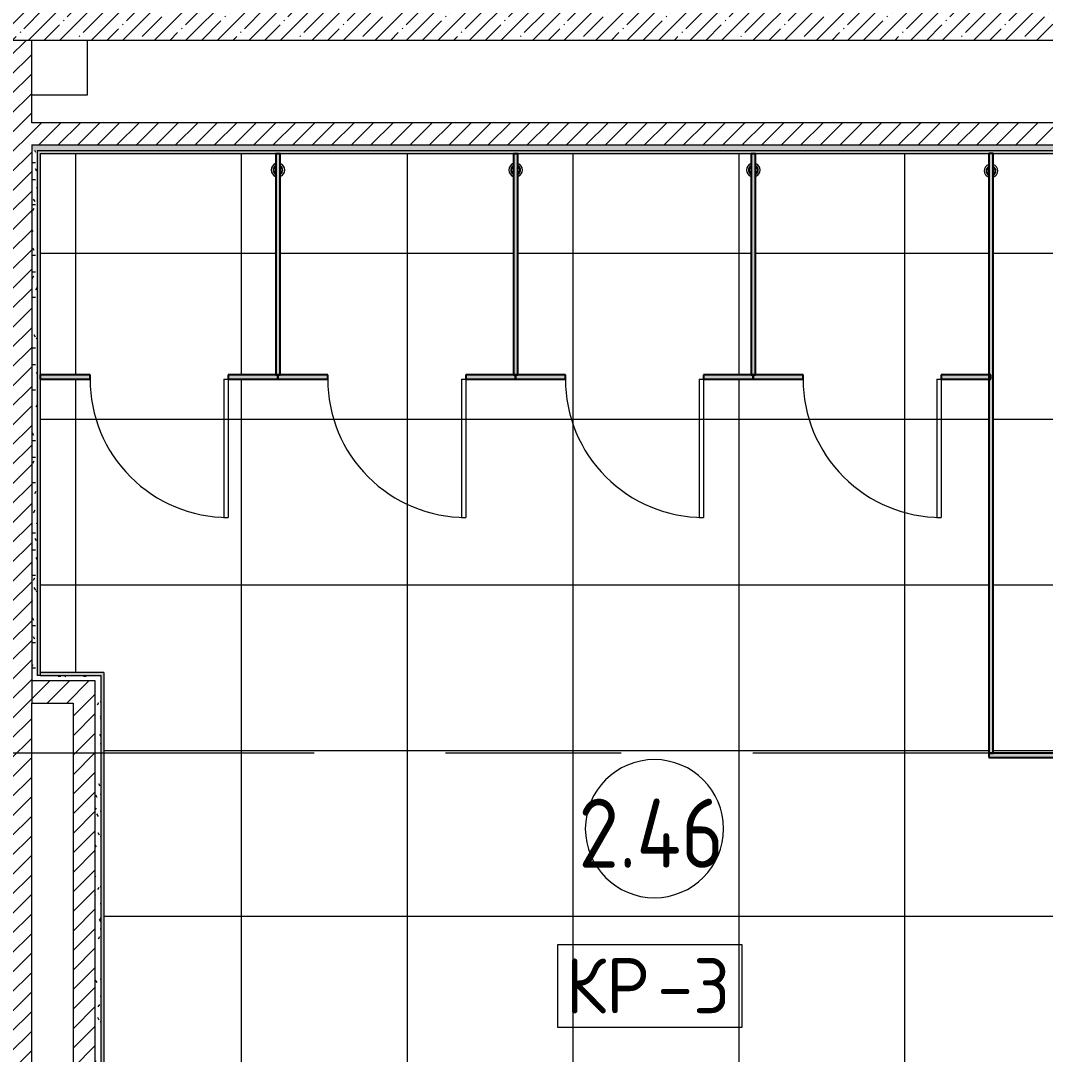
# Model space of a CAD drawing. Header units: millimetres. Extents: x 81633 to 280618, y -8553 to 29000.
# Drawn here: x 111970 to 115678, y 6708 to 10450 of the extents above; entities that cross this region are included whole.
import ezdxf

# ---------------------------------------------------------------- set-up
doc = ezdxf.new("R2010")
doc.units = ezdxf.units.MM
doc.linetypes.add('Осевая', pattern=[3175, 635, -476.25, 1587.5, -476.25])
for name, color, linetype, lineweight in [('A-AREA-IDEN', 7, 'Continuous', 9), ('A-DOOR', 7, 'Continuous', 9), ('A-FLOR-IDEN', 7, 'Continuous', 9), ('A-FLOR-PATT', 7, 'Continuous', 9), ('A-GENM', 7, 'Continuous', 9), ('A-GENM-5', 7, 'Continuous', 25), ('A-WALL', 7, 'Continuous', 9), ('I-WALL', 7, 'Continuous', 9), ('Оси-2', 7, 'Осевая', 9)]:
    doc.layers.add(name, color=color, linetype=linetype, lineweight=lineweight)
for name, color, linetype, lineweight, true_color in [('A-FLOR-1', 7, 'Continuous', 9, 0x787878), ('A-WALL-1', 9, 'Continuous', 9, 0x808080), ('A-WALL-FNSH-1', 9, 'Continuous', 9, 0x808080), ('I-WALL-2', 9, 'Continuous', 9, 0x808080)]:
    doc.layers.add(name, color=color, linetype=linetype, lineweight=lineweight, true_color=true_color)
doc.styles.add('GOST Common', font='GOST_Common.ttf', dxfattribs={"height": 200})
doc.styles.add('GOST Common_1', font='GOST_Common.ttf', dxfattribs={"width": 0.9, "height": 250})
pattern_1 = [(45, (0, 0), (-35.35534, 35.35534), [])]
pattern_2 = [(0, (0, 0), (121.92, 30.48), [10.058, -81.382, 10.058, -81.382, -487.68]), (0, (0, 0), (121.92, 30.48), [-182.88, 10.058, -172.822, 10.058, -81.382, -213.36]), (0, (0, 0), (121.92, 30.48), [-457.2, 10.058, -50.902, 10.058, -142.342]), (120, (45.72, 15.24), (-87.356454, 90.345817), [10.058, -81.382, 10.058, -81.382, -487.68]), (120, (45.72, 15.24), (-87.356454, 90.345817), [-182.88, 10.058, -172.822, 10.058, -81.382, -213.36]), (120, (45.72, 15.24), (-87.356454, 90.345817), [-457.2, 10.058, -50.902, 10.058, -142.342]), (240, (60.96, 76.2), (-34.563546, -120.825817), [10.058, -81.382, 10.058, -81.382, -487.68]), (240, (60.96, 76.2), (-34.563546, -120.825817), [-182.88, 10.058, -172.822, 10.058, -81.382, -213.36]), (240, (60.96, 76.2), (-34.563546, -120.825817), [-457.2, 10.058, -50.902, 10.058, -142.342])]

# ---------------------------------------------------------------- blocks, each defined once
blk = doc.blocks.new('131_Сантехническая перегородка_Дверь 5 - СД-1-30835617-План устройства полов 2 этажa в осях 23-33')
at = {"layer": 'A-GENM'}
for points in [[(70, 8), (70, -8), (250, -8), (250, 8)], [(750, 8), (750, -8), (930, -8), (930, 8)]]:
    blk.add_hatch(color=256, dxfattribs=at).paths.add_polyline_path(points)
at = {"layer": 'A-DOOR'}
for p, q in [((266, 508), (250, 508)), ((250, 8), (250, 508)), ((266, 8), (266, 508)), ((266, 8), (250, 8))]:
    blk.add_line(p, q, dxfattribs=at)
blk.add_arc((250, 8), 500, 360, 90, dxfattribs=at)
at = {"layer": 'A-GENM-5'}
for p, q in [((250, 8), (70, 8)), ((70, 8), (70, -8)), ((250, -8), (250, 8)), ((930, 8), (750, 8)), ((750, 8), (750, -8)), ((930, -8), (930, 8)), ((70, -8), (250, -8)), ((750, -8), (930, -8))]:
    blk.add_line(p, q, dxfattribs=at)
blk = doc.blocks.new('131_Сантехническая перегородка 6 - СП-1-30839354-План устройства полов 2 этажa в осях 23-33')
at = {"layer": 'A-GENM'}
blk.add_hatch(color=256, dxfattribs=at).paths.add_polyline_path([(800, 8), (0, 8), (0, -8), (800, -8)])
at = {"layer": 'A-GENM', "flags": 128}
for points in [[(71.5, 8), (71.1, 8.5), (70.8, 9), (70.4, 9.5), (70, 9.9), (69.6, 10.4), (69.2, 10.8), (68.8, 11.2), (68.3, 11.6), (67.8, 12), (67.3, 12.3), (66.8, 12.7), (66.3, 13), (65.8, 13.3), (65.3, 13.6), (64.7, 13.8), (64.2, 14), (63.6, 14.3), (63, 14.4), (62.4, 14.6), (61.9, 14.7), (61.3, 14.9), (60.7, 14.9), (60.1, 15), (59.5, 15.1), (58.9, 15.1), (58.3, 15.1), (57.7, 15), (57.1, 15), (56.5, 14.9), (55.9, 14.8), (55.3, 14.7), (54.7, 14.5), (54.1, 14.4), (53.5, 14.2), (53, 13.9), (52.4, 13.7), (51.9, 13.4), (51.4, 13.2), (50.8, 12.9), (50.3, 12.5), (49.8, 12.2), (49.3, 11.8), (48.9, 11.4), (48.4, 11), (48, 10.6), (47.6, 10.2), (47.2, 9.7), (46.8, 9.3), (46.4, 8.8), (46.1, 8.3), (45.9, 8)], [(45.9, -8), (46.3, -8.5), (46.6, -9), (47, -9.5), (47.4, -9.9), (47.8, -10.4), (48.2, -10.8), (48.6, -11.2), (49.1, -11.6), (49.6, -12), (50, -12.3), (50.5, -12.7), (51.1, -13), (51.6, -13.3), (52.1, -13.6), (52.7, -13.8), (53.2, -14), (53.8, -14.3), (54.4, -14.4), (54.9, -14.6), (55.5, -14.7), (56.1, -14.9), (56.7, -14.9), (57.3, -15), (57.9, -15.1), (58.5, -15.1), (59.1, -15.1), (59.7, -15), (60.3, -15), (60.9, -14.9), (61.5, -14.8), (62.1, -14.7), (62.7, -14.5), (63.3, -14.4), (63.8, -14.2), (64.4, -13.9), (65, -13.7), (65.5, -13.4), (66, -13.2), (66.6, -12.9), (67.1, -12.5), (67.6, -12.2), (68, -11.8), (68.5, -11.4), (69, -11), (69.4, -10.6), (69.8, -10.2), (70.2, -9.7), (70.6, -9.3), (70.9, -8.8), (71.3, -8.3), (71.5, -8)]]:
    blk.add_lwpolyline(points, dxfattribs=at)
at = {"layer": 'A-GENM'}
for radius, start, end in [(24.6, 19.9113, 160.0887), (17.6, 28.9731, 151.0269), (15.1, 78.8699, 146.2189), (15.1, 33.7811, 53.124), (24.6, 199.9113, 340.0887), (17.6, 208.9731, 331.0269), (15.1, 213.7811, 233.124), (15.1, 258.8699, 326.2189)]:
    blk.add_arc((58.7, 0), radius, start, end, dxfattribs=at)
at = {"layer": 'A-GENM-5'}
for p, q in [((800, 8), (0, 8)), ((0, 8), (0, -8)), ((800, -8), (800, 8)), ((0, -8), (800, -8))]:
    blk.add_line(p, q, dxfattribs=at)
blk = doc.blocks.new('131_Сантехническая перегородка 7 - СП-1-30858579-План устройства полов 2 этажa в осях 23-33')
at = {"layer": 'A-GENM'}
blk.add_hatch(color=256, dxfattribs=at).paths.add_polyline_path([(2165.9, -8), (2165.9, 8), (-4.1, 8), (-4.1, -8), (1744.2, -8)])
at = {"layer": 'A-GENM', "flags": 128}
for points in [[(71.5, 8), (71.1, 8.5), (70.8, 9), (70.4, 9.5), (70, 9.9), (69.6, 10.4), (69.2, 10.8), (68.8, 11.2), (68.3, 11.6), (67.8, 12), (67.3, 12.3), (66.8, 12.7), (66.3, 13), (65.8, 13.3), (65.3, 13.6), (64.7, 13.8), (64.2, 14), (63.6, 14.3), (63, 14.4), (62.4, 14.6), (61.9, 14.7), (61.3, 14.9), (60.7, 14.9), (60.1, 15), (59.5, 15.1), (58.9, 15.1), (58.3, 15.1), (57.7, 15), (57.1, 15), (56.5, 14.9), (55.9, 14.8), (55.3, 14.7), (54.7, 14.5), (54.1, 14.4), (53.5, 14.2), (53, 13.9), (52.4, 13.7), (51.9, 13.4), (51.4, 13.2), (50.8, 12.9), (50.3, 12.5), (49.8, 12.2), (49.3, 11.8), (48.9, 11.4), (48.4, 11), (48, 10.6), (47.6, 10.2), (47.2, 9.7), (46.8, 9.3), (46.4, 8.8), (46.1, 8.3), (45.9, 8)], [(45.9, -8), (46.3, -8.5), (46.6, -9), (47, -9.5), (47.4, -9.9), (47.8, -10.4), (48.2, -10.8), (48.6, -11.2), (49.1, -11.6), (49.6, -12), (50, -12.3), (50.5, -12.7), (51.1, -13), (51.6, -13.3), (52.1, -13.6), (52.7, -13.8), (53.2, -14), (53.8, -14.3), (54.4, -14.4), (54.9, -14.6), (55.5, -14.7), (56.1, -14.9), (56.7, -14.9), (57.3, -15), (57.9, -15.1), (58.5, -15.1), (59.1, -15.1), (59.7, -15), (60.3, -15), (60.9, -14.9), (61.5, -14.8), (62.1, -14.7), (62.7, -14.5), (63.3, -14.4), (63.8, -14.2), (64.4, -13.9), (65, -13.7), (65.5, -13.4), (66, -13.2), (66.6, -12.9), (67.1, -12.5), (67.6, -12.2), (68, -11.8), (68.5, -11.4), (69, -11), (69.4, -10.6), (69.8, -10.2), (70.2, -9.7), (70.6, -9.3), (70.9, -8.8), (71.3, -8.3), (71.5, -8)]]:
    blk.add_lwpolyline(points, dxfattribs=at)
at = {"layer": 'A-GENM'}
for radius, start, end in [(24.6, 19.9113, 160.0887), (17.6, 28.9731, 151.0269), (15.1, 78.8699, 146.2189), (15.1, 33.7811, 53.124), (24.6, 199.9113, 340.0887), (17.6, 208.9731, 331.0269), (15.1, 213.7811, 233.124), (15.1, 258.8699, 326.2189)]:
    blk.add_arc((58.7, 0), radius, start, end, dxfattribs=at)
at = {"layer": 'A-GENM-5'}
for p, q in [((2165.9, 8), (-4.1, 8)), ((-4.1, 8), (-4.1, -8)), ((2165.9, -8), (2165.9, 8)), ((-4.1, -8), (2165.9, -8))]:
    blk.add_line(p, q, dxfattribs=at)
blk = doc.blocks.new('131_Сантехническая перегородка_Дверь МГН - СД-1-30883454-План устройства полов 2 этажa в осях 23-33')
at = {"layer": 'A-GENM'}
for points in [[(-370, 8), (-370, -8), (10, -8), (10, 8)], [(1010, 8), (1010, -8), (1390, -8), (1390, 8)]]:
    blk.add_hatch(color=256, dxfattribs=at).paths.add_polyline_path(points)
at = {"layer": 'A-DOOR'}
for p, q in [((10, 1008), (26, 1008)), ((10, 8), (10, 1008)), ((26, 8), (26, 1008)), ((10, 8), (26, 8))]:
    blk.add_line(p, q, dxfattribs=at)
blk.add_arc((10, 8), 1000, 360, 90, dxfattribs=at)
at = {"layer": 'A-GENM-5'}
for p, q in [((10, 8), (-370, 8)), ((-370, 8), (-370, -8)), ((10, -8), (10, 8)), ((1390, 8), (1010, 8)), ((1010, 8), (1010, -8)), ((1390, -8), (1390, 8)), ((-370, -8), (10, -8)), ((1010, -8), (1390, -8))]:
    blk.add_line(p, q, dxfattribs=at)
blk = doc.blocks.new('М_перекрытий_ЭП - Типоразмер-25383776-План устройства полов 2 этажa в осях 23-33')
at = {"layer": 'A-FLOR-IDEN'}
for p, q in [((3.352, 1.578), (-3.336, 1.578)), ((-3.336, 1.578), (-3.336, -1.406)), ((3.352, -1.406), (3.352, 1.578)), ((-3.336, -1.406), (3.352, -1.406))]:
    blk.add_line(p, q, dxfattribs=at)
blk = doc.blocks.new('Марка_Помещения - Номер-25198446-План устройства полов 2 этажa в осях 23-33')
at = {"layer": 'A-AREA-IDEN'}
for start, end in [(360, 180), (180, 360)]:
    blk.add_arc((0, 0), 2.5, start, end, dxfattribs=at)

msp = doc.modelspace()

# ---------------------------------------------------------------- hatches: boundary and pattern name
at = {"layer": 'A-FLOR-PATT'}
h = msp.add_hatch(dxfattribs=at)
h.set_pattern_fill('FP_46', color=256, style=0, pattern_type=2)
h.set_pattern_definition([(0, (115769, 7207.7), (0, 600), []), (90, (115769, 7207.7), (-600, 4e-14), [])])
h.paths.add_polyline_path([(118380, 5190), (118380, 5220), (118370, 5220), (118370, 5260), (118390, 5260), (118390, 5402), (118370.2, 5408), (118430, 5424), (118430, 5431), (118456.1, 5431), (118504.2, 5443.9), (118504.2, 5431), (118769, 5431), (118769, 5672.4), (118732.8, 5672.4), (118769, 5807.7), (118769, 7783), (118333, 7783), (118333, 7799), (118769, 7799), (118769, 9969), (117229.5, 9969), (117229.5, 9928.2), (117236, 9926.1), (117244.9, 9913.8), (117244.9, 9898.6), (117236, 9886.3), (117229.5, 9884.2), (117229.5, 7799), (117333, 7799), (117333, 7783), (116853, 7783), (116853, 7799), (117213.5, 7799), (117213.5, 9884.2), (117207, 9886.3), (117198.1, 9898.6), (117198.1, 9913.8), (117208, 9926.4), (117213.5, 9928.2), (117213.5, 9969), (115489, 9969), (115489, 9928.2), (115495.5, 9926.1), (115504.4, 9913.8), (115504.4, 9898.6), (115495.5, 9886.3), (115489, 9884.2), (115489, 7799), (115853, 7799), (115853, 7783), (115473, 7783), (115473, 9152), (115301, 9152), (115301, 9168), (115473, 9168), (115473, 9884.2), (115466.5, 9886.3), (115457.6, 9898.6), (115457.6, 9913.8), (115466.5, 9926.1), (115473, 9928.2), (115473, 9969), (112041, 9969), (112041, 9168), (112221, 9168), (112221, 9152), (112041, 9152), (112041, 8091), (112271, 8091), (112271, 5861), (113091, 5861), (113091, 5661), (115671, 5661), (115671, 5431), (117380, 5431), (117380, 5408), (117420, 5408), (117420, 5260), (117440, 5260), (117440, 5220), (117430, 5220), (117430, 5190), (118370, 5190)])
h.paths.add_polyline_path([(114629, 9152), (114441, 9152), (114441, 9168), (114613, 9168), (114613, 9887.3), (114606.5, 9889.4), (114597.6, 9901.7), (114597.6, 9916.9), (114606.5, 9929.2), (114613, 9931.3), (114613, 9968), (114629, 9968), (114629, 9931.3), (114635.5, 9929.2), (114644.4, 9916.2), (114644.4, 9901.7), (114635.5, 9889.4), (114629, 9887.3), (114629, 9168), (114801, 9168), (114801, 9152)])
h.paths.add_polyline_path([(113769, 9152), (113581, 9152), (113581, 9168), (113753, 9168), (113753, 9887.3), (113746.5, 9889.4), (113737.6, 9901.7), (113737.6, 9916.9), (113746.5, 9929.2), (113753, 9931.3), (113753, 9968), (113769, 9968), (113769, 9931.3), (113775.5, 9929.2), (113784.4, 9916.2), (113784.4, 9901.7), (113775.5, 9889.4), (113769, 9887.3), (113769, 9168), (113941, 9168), (113941, 9152)])
h.paths.add_polyline_path([(112909, 9152), (112721, 9152), (112721, 9168), (112893, 9168), (112893, 9887.3), (112886.5, 9889.4), (112877.6, 9901.7), (112877.6, 9916.9), (112886.5, 9929.2), (112893, 9931.3), (112893, 9968), (112909, 9968), (112909, 9931.3), (112915.5, 9929.2), (112924.4, 9916.2), (112924.4, 9901.7), (112915.5, 9889.4), (112909, 9887.3), (112909, 9168), (113081, 9168), (113081, 9152), (112997.8, 9152)])
h.paths.add_polyline_path([(115489, 9894.5), (115491.8, 9895.8), (115491.7, 9897.4), (115489, 9897.3), (115489, 9895.6)])
h.paths.add_polyline_path([(117229.5, 9894.5), (117232.3, 9895.8), (117232.2, 9897.4), (117229.5, 9897.3), (117229.5, 9895.6)])
h.paths.add_polyline_path([(115473, 9894.5), (115472.1, 9897.3), (115469.2, 9898.6), (115470.3, 9895.6)])
h.paths.add_polyline_path([(117213.5, 9894.5), (117212.6, 9897.3), (117209.7, 9898.6), (117210.8, 9895.6)])
h.paths.add_polyline_path([(112893, 9897.5), (112892.1, 9900.4), (112889.2, 9901.7), (112890.3, 9898.7)])
h.paths.add_polyline_path([(114629, 9897.5), (114631.8, 9898.9), (114631.7, 9900.5), (114629, 9900.3), (114629, 9898.7)])
h.paths.add_polyline_path([(114613, 9897.5), (114612.1, 9900.4), (114609.2, 9901.7), (114610.3, 9898.7)])
h.paths.add_polyline_path([(113753, 9897.5), (113752.1, 9900.4), (113749.2, 9901.7), (113750.3, 9898.7)])
h.paths.add_polyline_path([(112909, 9897.5), (112911.8, 9898.9), (112911.7, 9900.5), (112909, 9900.3), (112909, 9898.7)])
h.paths.add_polyline_path([(113769, 9897.5), (113771.8, 9898.9), (113771.7, 9900.5), (113769, 9900.3), (113769, 9898.7)])
h.paths.add_polyline_path([(117229.5, 9899), (117232.2, 9900.4), (117229.5, 9900.4)])
h.paths.add_polyline_path([(115489, 9899), (115491.7, 9900.4), (115489, 9900.4)])
h.paths.add_polyline_path([(112909, 9902.1), (112911.7, 9903.5), (112909, 9903.5)])
h.paths.add_polyline_path([(113769, 9902.1), (113771.7, 9903.5), (113769, 9903.5)])
h.paths.add_polyline_path([(114629, 9902.1), (114631.7, 9903.5), (114629, 9903.5)])
h.paths.add_polyline_path([(115495, 9903.5), (115496.1, 9906.2), (115495.1, 9908.6), (115493.9, 9906.1), (115495, 9903.6)])
h.paths.add_polyline_path([(117235.5, 9903.5), (117236.6, 9906.2), (117235.6, 9908.6), (117234.4, 9906.1), (117235.5, 9903.6)])
h.paths.add_polyline_path([(117207.4, 9903.9), (117208.6, 9906.3), (117207.4, 9908.5), (117206.4, 9906.2), (117207.4, 9903.9)])
h.paths.add_polyline_path([(115466.9, 9903.9), (115468.1, 9906.3), (115466.9, 9908.5), (115465.9, 9906.2), (115466.9, 9903.9)])
h.paths.add_polyline_path([(113775, 9906.6), (113776.1, 9909.3), (113775.1, 9911.6), (113773.9, 9909.2), (113775, 9906.7)])
h.paths.add_polyline_path([(112915, 9906.6), (112916.1, 9909.3), (112915.1, 9911.6), (112913.9, 9909.2), (112915, 9906.7)])
h.paths.add_polyline_path([(114635, 9906.6), (114636.1, 9909.3), (114635.1, 9911.6), (114633.9, 9909.2), (114635, 9906.7)])
h.paths.add_polyline_path([(112886.9, 9907), (112888.1, 9909.4), (112886.9, 9911.6), (112885.9, 9909.3), (112886.9, 9907)])
h.paths.add_polyline_path([(114606.9, 9907), (114608.1, 9909.4), (114606.9, 9911.6), (114605.9, 9909.3), (114606.9, 9907)])
h.paths.add_polyline_path([(113746.9, 9907), (113748.1, 9909.4), (113746.9, 9911.6), (113745.9, 9909.3), (113746.9, 9907)])
h.paths.add_polyline_path([(115495, 9908.7), (115491.7, 9916.9), (115489, 9916.9), (115489, 9915.2), (115492.8, 9913.8), (115494.8, 9909.2)])
h.paths.add_polyline_path([(117235.5, 9908.7), (117232.2, 9916.9), (117229.5, 9916.9), (117229.5, 9915.2), (117233.3, 9913.8), (117235.3, 9909.2)])
h.paths.add_polyline_path([(117213.5, 9911.7), (117213.5, 9913.5), (117210.8, 9912.1)])
h.paths.add_polyline_path([(115473, 9911.7), (115473, 9913.5), (115470.3, 9912.1)])
h.paths.add_polyline_path([(113775, 9911.8), (113771.7, 9920), (113769, 9920), (113769, 9918.3), (113772.8, 9916.9), (113774.8, 9912.3)])
h.paths.add_polyline_path([(114635, 9911.8), (114631.7, 9920), (114629, 9920), (114629, 9918.3), (114632.8, 9916.9), (114634.8, 9912.3)])
h.paths.add_polyline_path([(112915, 9911.8), (112911.7, 9920), (112909, 9920), (112909, 9918.3), (112912.8, 9916.9), (112914.8, 9912.3)])
h.paths.add_polyline_path([(117209.8, 9914.3), (117210.8, 9915), (117213.5, 9916.2), (117213.5, 9918), (117210.2, 9915.4), (117210, 9915)])
h.paths.add_polyline_path([(115469.3, 9914.3), (115470.3, 9915), (115473, 9916.2), (115473, 9918), (115470.1, 9916.2), (115469.5, 9915)])
h.paths.add_polyline_path([(112893, 9914.8), (112892.4, 9916.2), (112890.3, 9915.1)])
h.paths.add_polyline_path([(113753, 9914.8), (113752.4, 9916.2), (113750.3, 9915.1)])
h.paths.add_polyline_path([(114613, 9914.8), (114613, 9916.5), (114610.3, 9915.1)])
h.paths.add_polyline_path([(113749.3, 9917.3), (113750.3, 9918.1), (113753, 9918.3), (113753, 9921.1), (113750.2, 9919.7), (113749.5, 9918)])
h.paths.add_polyline_path([(114609.3, 9917.3), (114610.3, 9918.1), (114613, 9918.3), (114613, 9921.1), (114610.2, 9919.7), (114609.5, 9918)])
h.paths.add_polyline_path([(112889.3, 9917.3), (112890.3, 9918.1), (112893, 9918.3), (112893, 9921.1), (112890.2, 9919.7), (112889.5, 9918)])
at = {"layer": 'I-WALL'}
h = msp.add_hatch(dxfattribs=at)
h.set_pattern_fill('FP_2', color=256, style=0, pattern_type=2)
h.set_pattern_definition([(45, (0, 0), (-57.024626, 57.024626), []), (45, (57.025, 0), (-57.024626, 57.024626), [100.806, -20.161, 3.353, -16.808])])
h.paths.add_polyline_path([(119250, 10380), (119330, 10380), (119330, 10600), (111930, 10600), (111930, 10380), (118179.6, 10380)])
h = msp.add_hatch(dxfattribs=at)
h.set_pattern_fill('FP_5', color=256, style=0, pattern_type=2)
h.set_pattern_definition(pattern_1)
h.paths.add_polyline_path([(112010, 5400), (112010, 10380), (111930, 10380), (111930, 5400)])
h = msp.add_hatch(dxfattribs=at)
h.set_pattern_fill('FP_5', color=256, style=0, pattern_type=2)
h.set_pattern_definition(pattern_1)
h.paths.add_polyline_path([(118800, 10000), (118800, 10080), (112010, 10080), (112010, 10000), (118179.6, 10000)])
for points in [[(118769, 9969), (118780, 9969), (118780, 9980), (112030, 9980), (112030, 9969), (118179.6, 9969)], [(112041, 8080), (112041, 9969), (112030, 9969), (112030, 8080)], [(112260, 8080), (112271, 8080), (112271, 8091), (112041, 8091), (112041, 8080)], [(112260, 5850), (112271, 5850), (112271, 8080), (112260, 8080), (112260, 6133.9)]]:
    msp.add_hatch(color=256, dxfattribs=at).paths.add_polyline_path(points)
h = msp.add_hatch(dxfattribs=at)
h.set_pattern_fill('FP_5', color=256, style=0, pattern_type=2)
h.set_pattern_definition(pattern_1)
h.paths.add_polyline_path([(112010, 7980), (112240, 7980), (112240, 8060), (112010, 8060)])
h = msp.add_hatch(dxfattribs=at)
h.set_pattern_fill('FP_5', color=256, style=0, pattern_type=2)
h.set_pattern_definition(pattern_1)
h.paths.add_polyline_path([(112240, 5830), (112240, 7980), (112160, 7980), (112160, 5830)])
at = {"layer": 'I-WALL-2'}
h = msp.add_hatch(dxfattribs=at)
h.set_pattern_fill('FP_47', color=256, style=0, pattern_type=2)
h.set_pattern_definition(pattern_2)
h.paths.add_polyline_path([(118780, 9980), (118800, 9980), (118800, 10000), (112010, 10000), (112010, 9980), (118179.6, 9980)])
h = msp.add_hatch(dxfattribs=at)
h.set_pattern_fill('FP_47', color=256, style=0, pattern_type=2)
h.set_pattern_definition(pattern_2)
h.paths.add_polyline_path([(112010, 8060), (112030, 8060), (112030, 9980), (112010, 9980), (112010, 8220.7)])
h = msp.add_hatch(dxfattribs=at)
h.set_pattern_fill('FP_47', color=256, style=0, pattern_type=2)
h.set_pattern_definition(pattern_2)
h.paths.add_polyline_path([(112260, 8060), (112260, 8080), (112030, 8080), (112030, 8060), (112240, 8060)])
h = msp.add_hatch(dxfattribs=at)
h.set_pattern_fill('FP_47', color=256, style=0, pattern_type=2)
h.set_pattern_definition(pattern_2)
h.paths.add_polyline_path([(112260, 5830), (112260, 8060), (112240, 8060), (112240, 5830)])

# ---------------------------------------------------------------- linework, layer by layer
at = {"layer": 'A-FLOR-1'}
for p, q in [((112210, 10380), (112210, 10180)), ((112210, 10180), (112010, 10180))]:
    msp.add_line(p, q, dxfattribs=at)
at = {"layer": 'A-WALL'}
for p, q in [((112010, 10000), (112010, 7980)), ((112030, 9980), (118780, 9980)), ((112030, 9980), (112030, 8080)), ((112260, 8060), (112260, 5850))]:
    msp.add_line(p, q, dxfattribs=at)
at = {"layer": 'A-WALL-1'}
for p, q in [((111930, 10380), (119250, 10380)), ((112010, 10080), (112010, 10380)), ((118800, 10080), (112010, 10080)), ((112010, 10000), (118800, 10000)), ((112240, 8060), (112010, 8060)), ((112041, 8080), (112030, 8080)), ((112240, 5830), (112240, 8060)), ((112010, 5400), (112010, 7980)), ((112010, 7980), (112160, 7980)), ((112160, 7980), (112160, 5830))]:
    msp.add_line(p, q, dxfattribs=at)
at = {"layer": 'A-WALL-FNSH-1'}
for p, q in [((112041, 9969), (118769, 9969)), ((112041, 9969), (112041, 8080)), ((112271, 8091), (112041, 8091)), ((112271, 8091), (112271, 5850)), ((112041, 8080), (112260, 8080)), ((112260, 8080), (112260, 8060))]:
    msp.add_line(p, q, dxfattribs=at)
at = {"layer": 'Оси-2'}
msp.add_line((84932.7, 7800), (122760, 7800), dxfattribs=at)

# ---------------------------------------------------------------- block references
at = {"layer": 'A-AREA-IDEN', "xscale": 99.99999999999993, "yscale": 99.99999999999993, "zscale": 99.99999999999993}
msp.add_blockref('Марка_Помещения - Номер-25198446-План устройства полов 2 этажa в осях 23-33', (114263.1, 7525.1), dxfattribs=at)
at = {"layer": 'A-FLOR-IDEN', "xscale": 99.99999999999993, "yscale": 99.99999999999993, "zscale": 99.99999999999993}
msp.add_blockref('М_перекрытий_ЭП - Типоразмер-25383776-План устройства полов 2 этажa в осях 23-33', (114245.9, 6946.8), dxfattribs=at)
at = {"layer": 'A-GENM'}
for name, p, rotation in [('131_Сантехническая перегородка 6 - СП-1-30839354-План устройства полов 2 этажa в осях 23-33', (112901, 9968), 270.0000000000007), ('131_Сантехническая перегородка 6 - СП-1-30839354-План устройства полов 2 этажa в осях 23-33', (113761, 9968), 270.0000000000007), ('131_Сантехническая перегородка 6 - СП-1-30839354-План устройства полов 2 этажa в осях 23-33', (114621, 9968), 270.0000000000007), ('131_Сантехническая перегородка 7 - СП-1-30858579-План устройства полов 2 этажa в осях 23-33', (115481, 9964.9), 269.9999999999999), ('131_Сантехническая перегородка_Дверь 5 - СД-1-30835617-План устройства полов 2 этажa в осях 23-33', (112971, 9160), 180), ('131_Сантехническая перегородка_Дверь 5 - СД-1-30835617-План устройства полов 2 этажa в осях 23-33', (113831, 9160), 180), ('131_Сантехническая перегородка_Дверь 5 - СД-1-30835617-План устройства полов 2 этажa в осях 23-33', (114691, 9160), 180), ('131_Сантехническая перегородка_Дверь 5 - СД-1-30835617-План устройства полов 2 этажa в осях 23-33', (115551, 9160), 180), ('131_Сантехническая перегородка_Дверь МГН - СД-1-30883454-План устройства полов 2 этажa в осях 23-33', (116863, 7791), 180)]:
    msp.add_blockref(name, p, dxfattribs=dict(at, rotation=rotation))

# ---------------------------------------------------------------- texts
at = {"layer": 'A-AREA-IDEN', "insert": (113988.3, 7633.7), "char_height": 250, "width": 685.443, "attachment_point": 1, "style": 'GOST Common_1'}
msp.add_mtext('2.46', dxfattribs=at)
at = {"layer": 'A-FLOR-IDEN', "char_height": 200, "attachment_point": 1, "style": 'GOST Common'}
for s, insert, width in [('КР', (113942.3, 7056.5), 400.844), ('-3', (114273.1, 7056.5), 344.726)]:
    msp.add_mtext(s, dxfattribs=dict(at, insert=insert, width=width))

doc.saveas('drawing.dxf')
